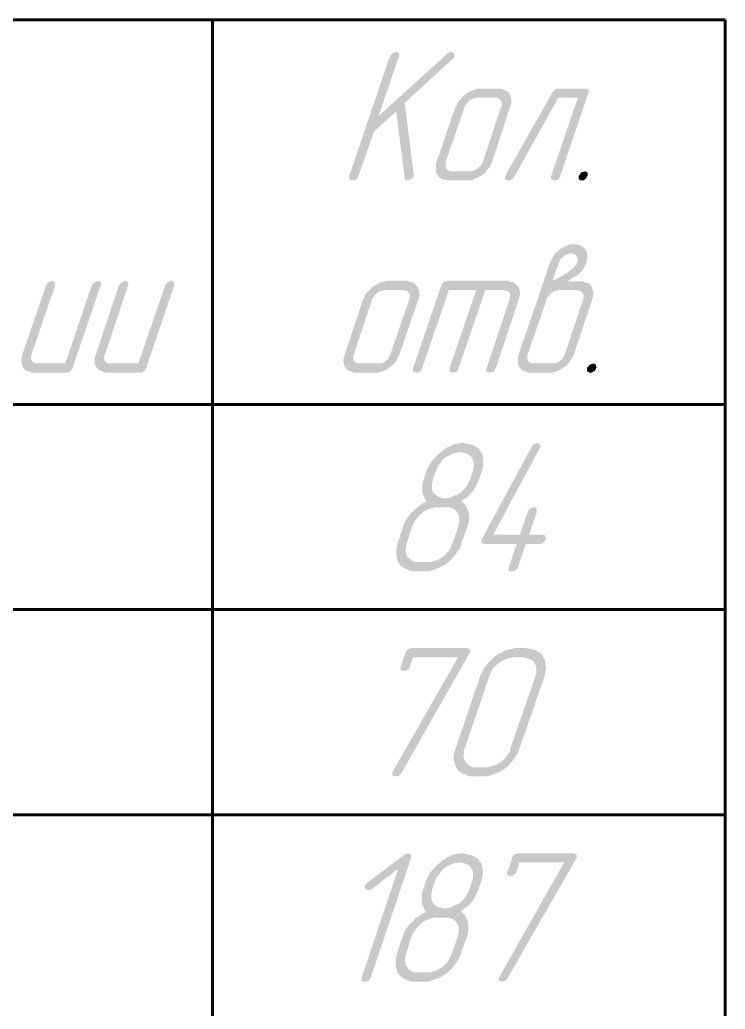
# Model space of a CAD drawing. Extents: x 260 to 1101, y 70 to 664.
# Drawn here: x 475.46 to 502.97, y 270.43 to 309.02 of the extents above; entities that cross this region are included whole.
import ezdxf

# ---------------------------------------------------------------- set-up
doc = ezdxf.new("R2010")
doc.units = 0
doc.header["$MEASUREMENT"] = 0
doc.layers.add('PDF _Геометрия', color=7, linetype='CONTINUOUS')
doc.layers.add('PDF _Сплошная заливка', color=7, linetype='CONTINUOUS')

msp = doc.modelspace()

# ---------------------------------------------------------------- hatches: boundary and pattern name
at = {"layer": 'PDF _Сплошная заливка', "transparency": 33554559}
for points in [[(492.323, 307.753), (492.349, 307.728), (492.399, 307.703), (492.399, 307.703), (492.425, 307.652), (492.425, 307.626), (492.399, 307.576), (492.399, 307.576), (492.399, 307.525), (492.374, 307.499), (492.323, 307.474), (490.47, 305.772), (490.825, 303.004), (490.825, 302.953), (490.825, 302.927), (490.825, 302.902), (490.825, 302.902), (490.8, 302.877), (490.774, 302.826), (490.724, 302.8), (490.698, 302.775), (490.673, 302.775), (490.622, 302.75), (490.571, 302.75), (490.495, 302.775), (490.47, 302.851), (490.14, 305.442), (489.276, 304.655), (488.667, 302.927), (488.667, 302.902), (488.642, 302.877), (488.616, 302.826), (488.565, 302.775), (488.565, 302.775), (488.54, 302.775), (488.489, 302.75), (488.438, 302.75), (488.438, 302.75), (488.413, 302.75), (488.388, 302.775), (488.337, 302.775), (488.311, 302.8), (488.311, 302.826), (488.311, 302.877), (488.311, 302.927), (489.886, 307.576), (489.911, 307.576), (489.911, 307.601), (489.937, 307.652), (489.987, 307.703), (489.987, 307.703), (490.013, 307.703), (490.038, 307.728), (490.089, 307.753), (490.14, 307.753), (490.165, 307.753), (490.165, 307.753), (490.216, 307.728), (490.241, 307.703), (490.241, 307.703), (490.267, 307.677), (490.267, 307.626), (490.241, 307.576), (489.454, 305.264), (492.12, 307.677), (492.12, 307.677), (492.12, 307.703), (492.171, 307.728), (492.222, 307.753), (492.247, 307.753), (492.298, 307.753)], [(497.579, 306.331), (497.605, 306.306), (497.63, 306.28), (497.655, 306.255), (497.655, 306.204), (497.63, 306.153), (496.538, 302.927), (496.538, 302.902), (496.513, 302.877), (496.487, 302.826), (496.462, 302.8), (496.437, 302.775), (496.411, 302.775), (496.36, 302.75), (496.31, 302.75), (496.31, 302.75), (496.284, 302.75), (496.234, 302.775), (496.183, 302.8), (496.183, 302.8), (496.183, 302.826), (496.183, 302.877), (496.183, 302.927), (497.224, 305.975), (496.462, 305.975), (494.735, 302.877), (494.735, 302.877), (494.735, 302.877), (494.685, 302.826), (494.608, 302.775), (494.583, 302.75), (494.532, 302.75), (494.507, 302.75), (494.481, 302.75), (494.431, 302.775), (494.405, 302.8), (494.405, 302.8), (494.38, 302.826), (494.38, 302.877), (494.405, 302.927), (494.405, 302.953), (496.234, 306.179), (496.234, 306.204), (496.234, 306.204), (496.284, 306.255), (496.36, 306.306), (496.386, 306.331), (496.437, 306.331), (497.554, 306.331)], [(497.528, 303.105), (497.554, 303.08), (497.605, 303.054), (497.605, 303.054), (497.605, 303.004), (497.605, 302.978), (497.605, 302.927), (497.605, 302.927), (497.579, 302.902), (497.554, 302.851), (497.528, 302.8), (497.503, 302.8), (497.478, 302.775), (497.427, 302.75), (497.376, 302.75), (497.351, 302.75), (497.325, 302.75), (497.3, 302.775), (497.249, 302.8), (497.249, 302.8), (497.249, 302.826), (497.249, 302.877), (497.249, 302.927), (497.249, 302.927), (497.275, 302.953), (497.3, 302.978), (497.325, 303.029), (497.351, 303.054), (497.376, 303.08), (497.427, 303.08), (497.503, 303.105), (497.503, 303.105)], [(478.536, 298.813), (478.561, 298.813), (478.612, 298.787), (478.612, 298.762), (478.637, 298.736), (478.637, 298.711), (478.612, 298.635), (477.52, 295.434), (477.52, 295.409), (477.52, 295.409), (477.495, 295.384), (477.469, 295.333), (477.444, 295.307), (477.393, 295.282), (477.343, 295.257), (477.292, 295.257), (475.997, 295.257), (475.946, 295.257), (475.87, 295.282), (475.794, 295.307), (475.717, 295.333), (475.641, 295.384), (475.591, 295.46), (475.591, 295.46), (475.565, 295.485), (475.565, 295.536), (475.54, 295.587), (475.54, 295.663), (475.514, 295.765), (475.54, 295.866), (475.565, 295.968), (476.479, 298.635), (476.479, 298.66), (476.505, 298.686), (476.53, 298.711), (476.555, 298.762), (476.581, 298.762), (476.606, 298.787), (476.657, 298.813), (476.708, 298.838), (476.733, 298.838), (476.733, 298.813), (476.784, 298.813), (476.809, 298.787), (476.835, 298.762), (476.835, 298.736), (476.835, 298.711), (476.835, 298.635), (475.921, 295.968), (475.921, 295.942), (475.921, 295.942), (475.895, 295.917), (475.895, 295.866), (475.895, 295.841), (475.895, 295.79), (475.921, 295.739), (475.946, 295.714), (475.946, 295.688), (475.946, 295.688), (475.997, 295.663), (476.022, 295.638), (476.048, 295.612), (476.098, 295.612), (476.149, 295.612), (477.241, 295.612), (478.257, 298.635), (478.282, 298.66), (478.282, 298.686), (478.307, 298.711), (478.358, 298.762), (478.384, 298.762), (478.409, 298.787), (478.46, 298.813), (478.51, 298.838), (478.51, 298.838)], [(481.405, 298.813), (481.431, 298.813), (481.456, 298.787), (481.481, 298.762), (481.481, 298.736), (481.481, 298.711), (481.481, 298.635), (480.389, 295.434), (480.389, 295.409), (480.364, 295.409), (480.364, 295.384), (480.339, 295.333), (480.288, 295.307), (480.262, 295.282), (480.212, 295.257), (480.136, 295.257), (478.841, 295.257), (478.79, 295.257), (478.739, 295.282), (478.663, 295.307), (478.587, 295.333), (478.51, 295.384), (478.46, 295.46), (478.434, 295.46), (478.434, 295.485), (478.409, 295.536), (478.384, 295.587), (478.384, 295.663), (478.384, 295.765), (478.384, 295.866), (478.434, 295.968), (479.323, 298.635), (479.348, 298.66), (479.348, 298.686), (479.374, 298.711), (479.425, 298.762), (479.45, 298.762), (479.475, 298.787), (479.526, 298.813), (479.577, 298.838), (479.577, 298.838), (479.602, 298.813), (479.628, 298.813), (479.678, 298.787), (479.678, 298.762), (479.704, 298.736), (479.704, 298.711), (479.678, 298.635), (478.79, 295.968), (478.79, 295.942), (478.764, 295.942), (478.764, 295.917), (478.764, 295.866), (478.764, 295.841), (478.764, 295.79), (478.764, 295.739), (478.79, 295.714), (478.79, 295.688), (478.815, 295.688), (478.841, 295.663), (478.866, 295.638), (478.917, 295.612), (478.968, 295.612), (479.018, 295.612), (480.085, 295.612), (481.126, 298.635), (481.126, 298.66), (481.151, 298.686), (481.177, 298.711), (481.227, 298.762), (481.227, 298.762), (481.253, 298.787), (481.303, 298.813), (481.354, 298.838), (481.38, 298.838)], [(494.558, 298.813), (494.608, 298.787), (494.685, 298.787), (494.761, 298.736), (494.837, 298.686), (494.888, 298.609), (494.888, 298.609), (494.913, 298.584), (494.939, 298.533), (494.939, 298.482), (494.964, 298.406), (494.964, 298.305), (494.939, 298.203), (494.913, 298.101), (494.025, 295.434), (493.999, 295.409), (493.999, 295.384), (493.974, 295.333), (493.923, 295.282), (493.897, 295.282), (493.872, 295.282), (493.847, 295.257), (493.771, 295.257), (493.771, 295.257), (493.745, 295.257), (493.72, 295.282), (493.669, 295.282), (493.669, 295.307), (493.644, 295.333), (493.644, 295.384), (493.669, 295.434), (494.558, 298.101), (494.558, 298.127), (494.583, 298.127), (494.583, 298.152), (494.583, 298.203), (494.583, 298.228), (494.583, 298.279), (494.583, 298.33), (494.558, 298.355), (494.558, 298.381), (494.532, 298.381), (494.507, 298.432), (494.456, 298.432), (494.431, 298.457), (494.38, 298.457), (494.329, 298.482), (493.618, 298.482), (492.577, 295.434), (492.577, 295.409), (492.552, 295.384), (492.526, 295.333), (492.501, 295.282), (492.476, 295.282), (492.45, 295.282), (492.399, 295.257), (492.349, 295.257), (492.349, 295.257), (492.323, 295.257), (492.298, 295.282), (492.247, 295.282), (492.222, 295.307), (492.222, 295.333), (492.222, 295.384), (492.222, 295.434), (493.263, 298.482), (492.196, 298.482), (491.155, 295.434), (491.155, 295.409), (491.13, 295.384), (491.104, 295.333), (491.054, 295.282), (491.054, 295.282), (491.028, 295.282), (490.978, 295.257), (490.927, 295.257), (490.901, 295.257), (490.901, 295.257), (490.851, 295.282), (490.8, 295.282), (490.8, 295.307), (490.8, 295.333), (490.8, 295.384), (490.8, 295.434), (491.892, 298.635), (491.892, 298.66), (491.917, 298.66), (491.917, 298.711), (491.942, 298.736), (491.968, 298.762), (492.019, 298.787), (492.069, 298.813), (492.146, 298.838), (494.507, 298.838)], [(497.859, 295.587), (497.909, 295.587), (497.935, 295.561), (497.935, 295.536), (497.935, 295.511), (497.96, 295.46), (497.935, 295.434), (497.935, 295.409), (497.909, 295.384), (497.909, 295.358), (497.859, 295.307), (497.833, 295.307), (497.808, 295.282), (497.757, 295.257), (497.706, 295.257), (497.706, 295.257), (497.655, 295.257), (497.63, 295.282), (497.579, 295.307), (497.579, 295.307), (497.579, 295.333), (497.579, 295.384), (497.579, 295.434), (497.579, 295.434), (497.605, 295.46), (497.63, 295.485), (497.655, 295.536), (497.681, 295.561), (497.706, 295.561), (497.757, 295.587), (497.833, 295.612), (497.833, 295.612)], [(495.675, 292.488), (495.7, 292.488), (495.726, 292.463), (495.751, 292.437), (495.751, 292.412), (495.776, 292.386), (495.751, 292.336), (495.726, 292.285), (493.923, 288.932), (494.964, 288.932), (495.269, 289.821), (495.269, 289.821), (495.269, 289.846), (495.319, 289.897), (495.345, 289.948), (495.37, 289.948), (495.37, 289.948), (495.396, 289.973), (495.446, 289.999), (495.497, 289.999), (495.523, 289.999), (495.548, 289.999), (495.573, 289.973), (495.599, 289.948), (495.624, 289.948), (495.624, 289.923), (495.624, 289.872), (495.624, 289.821), (495.319, 288.932), (495.878, 288.932), (495.903, 288.932), (495.929, 288.907), (495.954, 288.881), (495.954, 288.856), (495.98, 288.83), (495.98, 288.805), (495.98, 288.754), (495.954, 288.754), (495.954, 288.729), (495.929, 288.678), (495.878, 288.627), (495.878, 288.627), (495.853, 288.602), (495.802, 288.576), (495.726, 288.576), (495.192, 288.576), (494.888, 287.662), (494.888, 287.662), (494.862, 287.611), (494.837, 287.586), (494.786, 287.535), (494.786, 287.535), (494.735, 287.51), (494.71, 287.51), (494.659, 287.51), (494.634, 287.51), (494.634, 287.51), (494.583, 287.51), (494.532, 287.535), (494.532, 287.535), (494.532, 287.56), (494.532, 287.611), (494.532, 287.662), (494.837, 288.576), (493.567, 288.576), (493.542, 288.576), (493.517, 288.602), (493.466, 288.627), (493.466, 288.627), (493.466, 288.653), (493.466, 288.703), (493.466, 288.754), (493.491, 288.78), (495.421, 292.361), (495.421, 292.361), (495.446, 292.386), (495.472, 292.437), (495.497, 292.463), (495.624, 292.513), (495.65, 292.513)], [(492.933, 284.487), (492.958, 284.487), (493.009, 284.462), (493.009, 284.436), (493.009, 284.436), (493.034, 284.385), (493.009, 284.335), (492.983, 284.284), (490.343, 279.636), (490.343, 279.636), (490.317, 279.61), (490.292, 279.585), (490.241, 279.534), (490.114, 279.509), (490.114, 279.509), (490.063, 279.509), (490.038, 279.534), (489.987, 279.534), (489.987, 279.559), (489.987, 279.585), (489.987, 279.61), (489.987, 279.661), (490.013, 279.712), (492.552, 284.157), (490.8, 284.157), (490.673, 283.801), (490.673, 283.776), (490.647, 283.75), (490.622, 283.699), (490.571, 283.649), (490.546, 283.649), (490.521, 283.649), (490.495, 283.623), (490.419, 283.623), (490.419, 283.623), (490.419, 283.623), (490.368, 283.649), (490.317, 283.649), (490.317, 283.674), (490.317, 283.699), (490.292, 283.75), (490.317, 283.75), (490.317, 283.801), (490.495, 284.309), (490.495, 284.335), (490.521, 284.36), (490.521, 284.385), (490.546, 284.411), (490.571, 284.436), (490.622, 284.487), (490.673, 284.487), (490.724, 284.512), (492.907, 284.512)], [(490.647, 276.486), (490.673, 276.486), (490.698, 276.461), (490.724, 276.461), (490.724, 276.41), (490.724, 276.384), (490.724, 276.334), (489.149, 271.66), (489.149, 271.66), (489.124, 271.609), (489.099, 271.584), (489.048, 271.533), (489.022, 271.533), (488.997, 271.533), (488.972, 271.508), (488.895, 271.508), (488.895, 271.508), (488.87, 271.508), (488.845, 271.508), (488.794, 271.533), (488.794, 271.533), (488.794, 271.584), (488.794, 271.609), (488.794, 271.66), (490.216, 275.902), (489.2, 275.114), (489.175, 275.114), (489.149, 275.089), (489.099, 275.089), (489.048, 275.064), (489.048, 275.064), (488.997, 275.089), (488.972, 275.089), (488.946, 275.114), (488.946, 275.14), (488.921, 275.165), (488.921, 275.216), (488.921, 275.267), (488.946, 275.267), (488.946, 275.292), (488.972, 275.318), (489.022, 275.368), (490.47, 276.461), (490.47, 276.461), (490.521, 276.486), (490.546, 276.486), (490.597, 276.511), (490.622, 276.511)], [(497.097, 276.486), (497.122, 276.486), (497.173, 276.461), (497.173, 276.461), (497.173, 276.435), (497.173, 276.384), (497.173, 276.334), (497.148, 276.283), (494.481, 271.635), (494.481, 271.635), (494.481, 271.609), (494.431, 271.584), (494.38, 271.533), (494.278, 271.508), (494.253, 271.508), (494.228, 271.508), (494.202, 271.533), (494.151, 271.533), (494.151, 271.558), (494.151, 271.584), (494.126, 271.609), (494.151, 271.66), (494.177, 271.711), (496.691, 276.156), (494.939, 276.156), (494.837, 275.8), (494.812, 275.775), (494.812, 275.749), (494.761, 275.699), (494.735, 275.648), (494.71, 275.648), (494.685, 275.648), (494.634, 275.622), (494.583, 275.622), (494.583, 275.622), (494.558, 275.622), (494.532, 275.648), (494.481, 275.648), (494.481, 275.673), (494.456, 275.699), (494.456, 275.749), (494.456, 275.749), (494.481, 275.8), (494.659, 276.308), (494.659, 276.334), (494.659, 276.359), (494.685, 276.384), (494.71, 276.41), (494.735, 276.461), (494.786, 276.486), (494.837, 276.486), (494.888, 276.511), (497.046, 276.511)]]:
    msp.add_hatch(color=256, dxfattribs=at).paths.add_polyline_path(points)
h = msp.add_hatch(color=256, dxfattribs=at)
h.paths.add_polyline_path([(493.999, 305.975), (493.263, 305.975), (493.237, 305.975), (493.187, 305.95), (493.161, 305.95), (493.11, 305.925), (493.06, 305.899), (492.983, 305.874), (492.983, 305.848), (492.983, 305.848), (492.958, 305.823), (492.933, 305.798), (492.856, 305.721), (492.831, 305.671), (492.806, 305.62), (492.069, 303.461), (492.069, 303.461), (492.069, 303.435), (492.069, 303.41), (492.069, 303.385), (492.069, 303.334), (492.069, 303.283), (492.069, 303.258), (492.095, 303.207), (492.095, 303.207), (492.12, 303.181), (492.146, 303.156), (492.171, 303.131), (492.222, 303.131), (492.272, 303.105), (492.323, 303.105), (493.06, 303.105), (493.085, 303.105), (493.136, 303.131), (493.212, 303.156), (493.263, 303.181), (493.314, 303.207), (493.314, 303.207), (493.339, 303.232), (493.364, 303.258), (493.39, 303.283), (493.466, 303.359), (493.491, 303.41), (493.517, 303.461), (494.228, 305.62), (494.228, 305.62), (494.253, 305.645), (494.253, 305.671), (494.253, 305.696), (494.253, 305.747), (494.253, 305.772), (494.253, 305.823), (494.228, 305.874), (494.228, 305.874), (494.202, 305.874), (494.177, 305.925), (494.151, 305.925), (494.101, 305.95), (494.05, 305.975)], flags=0)
h.paths.add_polyline_path([(494.228, 306.331), (494.278, 306.306), (494.355, 306.28), (494.431, 306.229), (494.507, 306.204), (494.558, 306.128), (494.558, 306.102), (494.583, 306.077), (494.608, 306.052), (494.608, 305.975), (494.634, 305.899), (494.634, 305.823), (494.634, 305.721), (494.583, 305.62), (493.872, 303.461), (493.872, 303.435), (493.847, 303.41), (493.821, 303.359), (493.796, 303.283), (493.72, 303.207), (493.669, 303.131), (493.593, 303.029), (493.491, 302.953), (493.466, 302.953), (493.44, 302.927), (493.39, 302.902), (493.314, 302.851), (493.212, 302.826), (493.136, 302.775), (493.034, 302.75), (492.907, 302.75), (492.146, 302.75), (492.095, 302.775), (492.019, 302.775), (491.942, 302.8), (491.892, 302.826), (491.815, 302.877), (491.765, 302.953), (491.739, 302.953), (491.739, 303.004), (491.714, 303.029), (491.688, 303.105), (491.688, 303.181), (491.688, 303.258), (491.688, 303.359), (491.714, 303.461), (492.45, 305.62), (492.45, 305.62), (492.476, 305.645), (492.501, 305.696), (492.526, 305.772), (492.577, 305.848), (492.653, 305.925), (492.73, 306.026), (492.831, 306.102), (492.831, 306.102), (492.856, 306.128), (492.933, 306.179), (492.983, 306.204), (493.085, 306.255), (493.187, 306.28), (493.288, 306.331), (493.415, 306.331), (494.177, 306.331)], flags=0)
h = msp.add_hatch(color=256, dxfattribs=at)
h.paths.add_polyline_path([(496.97, 299.905), (496.944, 299.905), (496.894, 299.905), (496.868, 299.879), (496.767, 299.854), (496.716, 299.829), (496.665, 299.803), (496.665, 299.803), (496.665, 299.778), (496.64, 299.752), (496.614, 299.727), (496.564, 299.702), (496.538, 299.651), (496.513, 299.6), (496.487, 299.549), (496.234, 298.838), (496.589, 299.016), (496.589, 299.016), (496.614, 299.016), (496.64, 299.041), (496.665, 299.067), (496.741, 299.117), (496.818, 299.143), (496.894, 299.219), (496.97, 299.27), (497.021, 299.321), (497.122, 299.422), (497.122, 299.422), (497.148, 299.448), (497.173, 299.498), (497.198, 299.549), (497.198, 299.549), (497.198, 299.575), (497.198, 299.6), (497.224, 299.625), (497.224, 299.676), (497.198, 299.727), (497.198, 299.752), (497.173, 299.803), (497.173, 299.803), (497.173, 299.803), (497.122, 299.854), (497.046, 299.879), (497.021, 299.905)], flags=0)
h.paths.add_polyline_path([(497.198, 298.482), (496.462, 298.482), (496.411, 298.457), (496.386, 298.457), (496.335, 298.432), (496.284, 298.432), (496.234, 298.381), (496.183, 298.355), (496.183, 298.355), (496.157, 298.33), (496.132, 298.305), (496.107, 298.279), (496.056, 298.203), (496.005, 298.152), (496.005, 298.101), (495.269, 295.968), (495.269, 295.942), (495.269, 295.942), (495.269, 295.917), (495.243, 295.866), (495.243, 295.841), (495.269, 295.79), (495.269, 295.739), (495.294, 295.714), (495.294, 295.688), (495.294, 295.688), (495.319, 295.688), (495.345, 295.663), (495.37, 295.638), (495.421, 295.612), (495.446, 295.612), (495.523, 295.612), (496.259, 295.612), (496.284, 295.612), (496.31, 295.612), (496.411, 295.638), (496.462, 295.663), (496.513, 295.714), (496.513, 295.714), (496.538, 295.739), (496.564, 295.739), (496.589, 295.765), (496.665, 295.866), (496.691, 295.917), (496.716, 295.968), (497.427, 298.101), (497.427, 298.127), (497.427, 298.127), (497.452, 298.152), (497.452, 298.203), (497.452, 298.228), (497.452, 298.279), (497.427, 298.33), (497.401, 298.355), (497.401, 298.381), (497.401, 298.381), (497.376, 298.406), (497.351, 298.432), (497.325, 298.432), (497.3, 298.457), (497.249, 298.457)], flags=0)
h.paths.add_polyline_path([(497.173, 300.26), (497.249, 300.235), (497.325, 300.21), (497.376, 300.184), (497.452, 300.133), (497.503, 300.083), (497.528, 300.083), (497.528, 300.032), (497.554, 300.006), (497.579, 299.93), (497.579, 299.854), (497.605, 299.778), (497.579, 299.676), (497.554, 299.549), (497.503, 299.422), (497.452, 299.321), (497.452, 299.321), (497.427, 299.295), (497.427, 299.27), (497.401, 299.244), (497.376, 299.219), (497.351, 299.194), (497.3, 299.143), (497.249, 299.092), (497.224, 299.092), (497.224, 299.092), (497.198, 299.067), (497.173, 299.041), (497.148, 299.016), (497.097, 298.99), (497.021, 298.965), (496.818, 298.813), (497.351, 298.813), (497.401, 298.813), (497.478, 298.787), (497.554, 298.762), (497.63, 298.736), (497.706, 298.686), (497.757, 298.609), (497.757, 298.609), (497.782, 298.584), (497.782, 298.533), (497.808, 298.482), (497.833, 298.406), (497.833, 298.305), (497.808, 298.203), (497.782, 298.101), (497.071, 295.968), (497.046, 295.942), (497.046, 295.917), (497.021, 295.866), (496.97, 295.79), (496.919, 295.714), (496.868, 295.638), (496.792, 295.536), (496.691, 295.46), (496.665, 295.46), (496.64, 295.434), (496.589, 295.384), (496.513, 295.358), (496.411, 295.307), (496.31, 295.282), (496.208, 295.257), (496.107, 295.257), (495.345, 295.257), (495.294, 295.257), (495.218, 295.282), (495.142, 295.307), (495.091, 295.333), (495.015, 295.384), (494.939, 295.46), (494.939, 295.46), (494.939, 295.485), (494.913, 295.536), (494.888, 295.587), (494.888, 295.688), (494.888, 295.765), (494.888, 295.866), (494.913, 295.968), (495.65, 298.101), (496.132, 299.549), (496.132, 299.549), (496.132, 299.549), (496.157, 299.6), (496.183, 299.651), (496.234, 299.727), (496.284, 299.829), (496.335, 299.905), (496.437, 299.981), (496.538, 300.083), (496.538, 300.083), (496.589, 300.108), (496.64, 300.133), (496.691, 300.159), (496.792, 300.21), (496.868, 300.235), (496.97, 300.26), (497.071, 300.26), (497.122, 300.26)], flags=0)
h = msp.add_hatch(color=256, dxfattribs=at)
h.paths.add_polyline_path([(490.419, 298.482), (489.657, 298.482), (489.632, 298.457), (489.606, 298.457), (489.556, 298.432), (489.505, 298.432), (489.454, 298.406), (489.403, 298.355), (489.403, 298.355), (489.378, 298.355), (489.353, 298.33), (489.327, 298.305), (489.276, 298.203), (489.226, 298.178), (489.2, 298.101), (488.489, 295.968), (488.489, 295.942), (488.464, 295.942), (488.464, 295.917), (488.464, 295.866), (488.464, 295.841), (488.464, 295.79), (488.464, 295.739), (488.489, 295.714), (488.515, 295.688), (488.515, 295.688), (488.565, 295.663), (488.591, 295.638), (488.616, 295.612), (488.667, 295.612), (488.718, 295.612), (489.454, 295.612), (489.505, 295.612), (489.53, 295.612), (489.632, 295.638), (489.683, 295.663), (489.708, 295.714), (489.733, 295.714), (489.733, 295.739), (489.759, 295.739), (489.81, 295.765), (489.86, 295.866), (489.886, 295.917), (489.911, 295.968), (490.647, 298.101), (490.647, 298.127), (490.647, 298.127), (490.647, 298.152), (490.673, 298.203), (490.673, 298.228), (490.673, 298.279), (490.647, 298.33), (490.622, 298.355), (490.622, 298.381), (490.622, 298.381), (490.571, 298.432), (490.546, 298.432), (490.521, 298.457), (490.47, 298.457)], flags=0)
h.paths.add_polyline_path([(490.622, 298.813), (490.698, 298.787), (490.774, 298.787), (490.825, 298.736), (490.901, 298.686), (490.952, 298.609), (490.978, 298.609), (490.978, 298.584), (491.003, 298.533), (491.028, 298.482), (491.028, 298.406), (491.054, 298.305), (491.028, 298.203), (491.003, 298.101), (490.267, 295.968), (490.267, 295.942), (490.241, 295.917), (490.216, 295.866), (490.19, 295.79), (490.14, 295.714), (490.063, 295.612), (489.987, 295.536), (489.886, 295.46), (489.886, 295.46), (489.835, 295.434), (489.784, 295.384), (489.708, 295.358), (489.632, 295.307), (489.53, 295.282), (489.429, 295.257), (489.327, 295.257), (488.54, 295.257), (488.489, 295.257), (488.438, 295.282), (488.362, 295.307), (488.286, 295.333), (488.21, 295.384), (488.159, 295.46), (488.159, 295.46), (488.134, 295.485), (488.108, 295.536), (488.108, 295.587), (488.083, 295.663), (488.083, 295.765), (488.108, 295.866), (488.134, 295.968), (488.845, 298.101), (488.87, 298.127), (488.87, 298.152), (488.895, 298.203), (488.921, 298.279), (488.972, 298.355), (489.048, 298.432), (489.124, 298.508), (489.226, 298.609), (489.226, 298.609), (489.276, 298.635), (489.327, 298.66), (489.403, 298.711), (489.505, 298.762), (489.581, 298.787), (489.708, 298.813), (489.81, 298.838), (490.571, 298.838)], flags=0)
h = msp.add_hatch(color=256, dxfattribs=at)
h.paths.add_polyline_path([(492.653, 292.158), (492.603, 292.158), (492.552, 292.132), (492.476, 292.132), (492.374, 292.107), (492.272, 292.056), (492.171, 292.005), (492.069, 291.955), (492.044, 291.929), (492.019, 291.904), (491.968, 291.878), (491.917, 291.802), (491.866, 291.726), (491.79, 291.65), (491.739, 291.548), (491.688, 291.421), (491.562, 291.066), (491.562, 291.066), (491.562, 291.015), (491.536, 290.964), (491.536, 290.888), (491.536, 290.812), (491.536, 290.735), (491.562, 290.634), (491.587, 290.558), (491.612, 290.558), (491.638, 290.532), (491.663, 290.507), (491.714, 290.456), (491.765, 290.431), (491.841, 290.405), (491.942, 290.354), (492.044, 290.354), (492.095, 290.354), (492.146, 290.38), (492.222, 290.38), (492.298, 290.405), (492.399, 290.456), (492.501, 290.481), (492.628, 290.558), (492.628, 290.558), (492.653, 290.583), (492.704, 290.634), (492.78, 290.71), (492.831, 290.761), (492.907, 290.862), (492.958, 290.964), (493.009, 291.066), (493.136, 291.421), (493.136, 291.447), (493.136, 291.472), (493.161, 291.548), (493.161, 291.599), (493.161, 291.701), (493.161, 291.777), (493.136, 291.853), (493.085, 291.929), (493.085, 291.955), (493.06, 291.98), (493.034, 292.005), (492.983, 292.031), (492.933, 292.082), (492.831, 292.107), (492.755, 292.132)], flags=0)
h.paths.add_polyline_path([(492.095, 289.999), (491.688, 289.999), (491.638, 289.999), (491.562, 289.973), (491.46, 289.948), (491.384, 289.923), (491.257, 289.872), (491.155, 289.796), (491.155, 289.77), (491.104, 289.745), (491.079, 289.719), (491.003, 289.643), (490.952, 289.567), (490.876, 289.491), (490.825, 289.389), (490.774, 289.288), (490.546, 288.576), (490.546, 288.551), (490.521, 288.526), (490.521, 288.449), (490.521, 288.399), (490.495, 288.322), (490.521, 288.221), (490.546, 288.145), (490.571, 288.068), (490.597, 288.043), (490.622, 288.043), (490.647, 287.992), (490.698, 287.967), (490.749, 287.916), (490.825, 287.891), (490.901, 287.865), (491.003, 287.865), (491.435, 287.865), (491.485, 287.865), (491.562, 287.891), (491.638, 287.916), (491.739, 287.941), (491.841, 287.992), (491.942, 288.068), (491.968, 288.068), (491.993, 288.094), (492.044, 288.145), (492.095, 288.195), (492.171, 288.272), (492.222, 288.373), (492.272, 288.449), (492.323, 288.576), (492.577, 289.288), (492.577, 289.288), (492.577, 289.338), (492.603, 289.389), (492.603, 289.465), (492.603, 289.542), (492.603, 289.618), (492.577, 289.719), (492.526, 289.796), (492.526, 289.796), (492.501, 289.821), (492.476, 289.872), (492.425, 289.897), (492.374, 289.948), (492.298, 289.973), (492.196, 289.999)], flags=0)
h.paths.add_polyline_path([(492.831, 292.488), (492.933, 292.488), (493.009, 292.463), (493.11, 292.437), (493.237, 292.361), (493.339, 292.31), (493.39, 292.259), (493.415, 292.183), (493.44, 292.183), (493.44, 292.158), (493.466, 292.132), (493.491, 292.082), (493.517, 292.031), (493.517, 291.98), (493.542, 291.904), (493.542, 291.853), (493.542, 291.65), (493.517, 291.548), (493.491, 291.421), (493.364, 291.066), (493.339, 291.066), (493.339, 291.015), (493.314, 290.989), (493.288, 290.913), (493.263, 290.837), (493.212, 290.761), (493.161, 290.685), (493.11, 290.608), (493.085, 290.583), (493.06, 290.558), (493.034, 290.532), (492.983, 290.481), (492.933, 290.431), (492.856, 290.354), (492.755, 290.304), (492.679, 290.227), (492.679, 290.227), (492.704, 290.227), (492.755, 290.177), (492.78, 290.151), (492.831, 290.1), (492.882, 290.024), (492.907, 289.948), (492.958, 289.846), (492.958, 289.821), (492.958, 289.796), (492.983, 289.745), (492.983, 289.669), (492.983, 289.592), (492.983, 289.491), (492.958, 289.389), (492.933, 289.288), (492.679, 288.576), (492.679, 288.551), (492.679, 288.551), (492.679, 288.526), (492.653, 288.5), (492.628, 288.399), (492.552, 288.322), (492.476, 288.195), (492.374, 288.068), (492.247, 287.941), (492.12, 287.814), (492.095, 287.814), (492.095, 287.789), (492.069, 287.789), (492.044, 287.764), (491.993, 287.738), (491.942, 287.713), (491.841, 287.662), (491.714, 287.611), (491.587, 287.56), (491.409, 287.51), (491.333, 287.51), (491.257, 287.51), (490.851, 287.51), (490.825, 287.51), (490.749, 287.51), (490.673, 287.535), (490.546, 287.586), (490.444, 287.637), (490.343, 287.713), (490.292, 287.738), (490.267, 287.814), (490.267, 287.814), (490.241, 287.814), (490.216, 287.865), (490.19, 287.916), (490.165, 288.018), (490.14, 288.119), (490.14, 288.272), (490.14, 288.322), (490.14, 288.399), (490.165, 288.475), (490.19, 288.576), (490.419, 289.288), (490.444, 289.288), (490.444, 289.338), (490.47, 289.389), (490.495, 289.465), (490.546, 289.542), (490.597, 289.618), (490.673, 289.719), (490.749, 289.821), (490.774, 289.821), (490.8, 289.846), (490.851, 289.897), (490.901, 289.948), (491.003, 290.024), (491.104, 290.1), (491.206, 290.177), (491.333, 290.227), (491.308, 290.253), (491.308, 290.278), (491.282, 290.304), (491.257, 290.329), (491.231, 290.405), (491.206, 290.456), (491.181, 290.532), (491.155, 290.608), (491.155, 290.608), (491.155, 290.634), (491.155, 290.685), (491.155, 290.735), (491.155, 290.812), (491.155, 290.888), (491.181, 290.989), (491.206, 291.066), (491.333, 291.447), (491.333, 291.447), (491.333, 291.472), (491.358, 291.472), (491.358, 291.523), (491.409, 291.599), (491.46, 291.701), (491.536, 291.802), (491.638, 291.929), (491.765, 292.056), (491.917, 292.183), (491.917, 292.209), (491.942, 292.209), (491.993, 292.259), (492.044, 292.285), (492.095, 292.31), (492.171, 292.361), (492.247, 292.386), (492.323, 292.437), (492.526, 292.488), (492.653, 292.513), (492.806, 292.513)], flags=0)
h = msp.add_hatch(color=256, dxfattribs=at)
h.paths.add_polyline_path([(495.091, 284.157), (494.685, 284.157), (494.634, 284.131), (494.558, 284.131), (494.456, 284.106), (494.355, 284.055), (494.253, 284.004), (494.151, 283.928), (494.126, 283.928), (494.101, 283.903), (494.05, 283.852), (493.999, 283.801), (493.923, 283.725), (493.872, 283.649), (493.821, 283.547), (493.771, 283.42), (492.806, 280.575), (492.78, 280.55), (492.78, 280.524), (492.78, 280.448), (492.78, 280.398), (492.755, 280.321), (492.78, 280.245), (492.806, 280.144), (492.831, 280.067), (492.856, 280.067), (492.856, 280.042), (492.907, 279.991), (492.958, 279.966), (493.009, 279.915), (493.085, 279.889), (493.161, 279.864), (493.263, 279.864), (493.669, 279.864), (493.745, 279.864), (493.821, 279.889), (493.897, 279.915), (493.999, 279.94), (494.101, 279.991), (494.202, 280.067), (494.228, 280.067), (494.253, 280.093), (494.304, 280.144), (494.355, 280.194), (494.431, 280.271), (494.481, 280.372), (494.558, 280.448), (494.583, 280.575), (495.573, 283.42), (495.573, 283.446), (495.573, 283.471), (495.599, 283.547), (495.599, 283.598), (495.599, 283.674), (495.599, 283.776), (495.573, 283.852), (495.523, 283.928), (495.523, 283.954), (495.497, 283.979), (495.472, 284.004), (495.421, 284.055), (495.345, 284.081), (495.269, 284.106), (495.192, 284.131)], flags=0)
h.paths.add_polyline_path([(495.269, 284.487), (495.345, 284.487), (495.446, 284.462), (495.573, 284.436), (495.675, 284.36), (495.776, 284.309), (495.827, 284.258), (495.853, 284.182), (495.878, 284.182), (495.878, 284.131), (495.929, 284.081), (495.954, 283.979), (495.954, 283.877), (495.98, 283.75), (495.954, 283.598), (495.954, 283.522), (495.929, 283.42), (494.939, 280.575), (494.939, 280.55), (494.939, 280.55), (494.939, 280.524), (494.913, 280.499), (494.888, 280.423), (494.812, 280.321), (494.735, 280.194), (494.634, 280.067), (494.532, 279.94), (494.38, 279.813), (494.38, 279.813), (494.355, 279.788), (494.329, 279.788), (494.304, 279.763), (494.253, 279.737), (494.228, 279.712), (494.101, 279.661), (493.974, 279.61), (493.847, 279.559), (493.669, 279.509), (493.593, 279.509), (493.517, 279.509), (493.11, 279.509), (493.085, 279.509), (493.009, 279.509), (492.907, 279.534), (492.831, 279.585), (492.704, 279.636), (492.603, 279.712), (492.552, 279.737), (492.501, 279.813), (492.501, 279.813), (492.501, 279.813), (492.476, 279.864), (492.45, 279.915), (492.425, 280.017), (492.399, 280.118), (492.374, 280.271), (492.399, 280.321), (492.399, 280.398), (492.425, 280.474), (492.45, 280.575), (493.415, 283.42), (493.415, 283.446), (493.415, 283.446), (493.415, 283.471), (493.44, 283.496), (493.491, 283.573), (493.542, 283.699), (493.618, 283.801), (493.72, 283.928), (493.847, 284.055), (493.974, 284.182), (493.974, 284.182), (493.999, 284.182), (494.025, 284.208), (494.05, 284.233), (494.101, 284.258), (494.126, 284.284), (494.253, 284.335), (494.38, 284.411), (494.532, 284.462), (494.685, 284.487), (494.761, 284.512), (495.243, 284.512)], flags=0)
h = msp.add_hatch(color=256, dxfattribs=at)
h.paths.add_polyline_path([(492.628, 276.156), (492.577, 276.156), (492.526, 276.13), (492.45, 276.13), (492.349, 276.105), (492.247, 276.054), (492.146, 276.003), (492.044, 275.953), (492.019, 275.927), (491.993, 275.902), (491.942, 275.876), (491.892, 275.8), (491.841, 275.724), (491.765, 275.648), (491.714, 275.546), (491.663, 275.444), (491.536, 275.064), (491.536, 275.064), (491.536, 275.013), (491.511, 274.962), (491.511, 274.886), (491.511, 274.809), (491.511, 274.733), (491.536, 274.632), (491.587, 274.556), (491.587, 274.556), (491.612, 274.53), (491.638, 274.505), (491.688, 274.454), (491.739, 274.429), (491.815, 274.403), (491.917, 274.378), (492.019, 274.352), (492.069, 274.352), (492.12, 274.378), (492.196, 274.378), (492.298, 274.403), (492.374, 274.454), (492.476, 274.505), (492.603, 274.556), (492.603, 274.556), (492.653, 274.581), (492.679, 274.632), (492.755, 274.708), (492.806, 274.759), (492.882, 274.86), (492.933, 274.962), (492.983, 275.064), (493.11, 275.444), (493.11, 275.444), (493.11, 275.47), (493.136, 275.546), (493.136, 275.622), (493.136, 275.699), (493.136, 275.775), (493.11, 275.851), (493.06, 275.927), (493.06, 275.953), (493.034, 275.978), (493.009, 276.003), (492.958, 276.054), (492.907, 276.079), (492.831, 276.105), (492.73, 276.13)], flags=0)
h.paths.add_polyline_path([(492.069, 273.997), (491.663, 273.997), (491.612, 273.997), (491.536, 273.971), (491.435, 273.946), (491.358, 273.921), (491.231, 273.87), (491.13, 273.794), (491.13, 273.794), (491.079, 273.743), (491.054, 273.717), (490.978, 273.641), (490.927, 273.565), (490.851, 273.489), (490.8, 273.387), (490.749, 273.286), (490.521, 272.574), (490.521, 272.549), (490.495, 272.524), (490.495, 272.473), (490.495, 272.397), (490.47, 272.32), (490.495, 272.244), (490.521, 272.143), (490.546, 272.066), (490.571, 272.066), (490.597, 272.041), (490.622, 271.99), (490.673, 271.965), (490.724, 271.914), (490.8, 271.889), (490.876, 271.863), (490.978, 271.863), (491.409, 271.863), (491.46, 271.863), (491.536, 271.889), (491.612, 271.914), (491.714, 271.939), (491.815, 271.99), (491.917, 272.066), (491.942, 272.066), (491.968, 272.092), (492.019, 272.143), (492.069, 272.193), (492.146, 272.27), (492.196, 272.371), (492.247, 272.473), (492.298, 272.574), (492.552, 273.286), (492.552, 273.311), (492.552, 273.336), (492.577, 273.387), (492.577, 273.463), (492.577, 273.54), (492.577, 273.616), (492.552, 273.717), (492.501, 273.794), (492.501, 273.794), (492.476, 273.819), (492.45, 273.87), (492.399, 273.895), (492.349, 273.946), (492.272, 273.971), (492.171, 273.997)], flags=0)
h.paths.add_polyline_path([(492.806, 276.486), (492.907, 276.486), (492.983, 276.461), (493.085, 276.435), (493.212, 276.359), (493.314, 276.308), (493.364, 276.257), (493.39, 276.181), (493.415, 276.181), (493.415, 276.156), (493.44, 276.13), (493.466, 276.105), (493.491, 276.054), (493.491, 275.978), (493.517, 275.927), (493.517, 275.851), (493.517, 275.648), (493.491, 275.546), (493.466, 275.444), (493.339, 275.064), (493.314, 275.064), (493.314, 275.038), (493.288, 274.987), (493.263, 274.911), (493.237, 274.835), (493.187, 274.759), (493.136, 274.683), (493.085, 274.606), (493.06, 274.581), (493.034, 274.556), (493.009, 274.53), (492.958, 274.479), (492.907, 274.429), (492.831, 274.378), (492.73, 274.302), (492.653, 274.225), (492.653, 274.225), (492.679, 274.225), (492.73, 274.2), (492.755, 274.149), (492.806, 274.098), (492.856, 274.022), (492.882, 273.946), (492.933, 273.844), (492.933, 273.844), (492.933, 273.794), (492.958, 273.743), (492.958, 273.667), (492.958, 273.59), (492.958, 273.489), (492.933, 273.387), (492.907, 273.286), (492.653, 272.574), (492.653, 272.549), (492.653, 272.549), (492.653, 272.524), (492.628, 272.498), (492.603, 272.422), (492.526, 272.32), (492.45, 272.193), (492.349, 272.066), (492.222, 271.939), (492.095, 271.812), (492.069, 271.812), (492.069, 271.787), (492.044, 271.787), (492.019, 271.762), (491.968, 271.736), (491.942, 271.711), (491.815, 271.66), (491.688, 271.609), (491.562, 271.558), (491.384, 271.508), (491.308, 271.508), (491.231, 271.508), (490.825, 271.508), (490.8, 271.508), (490.724, 271.508), (490.647, 271.533), (490.521, 271.584), (490.419, 271.635), (490.317, 271.711), (490.267, 271.762), (490.241, 271.812), (490.241, 271.812), (490.216, 271.812), (490.19, 271.863), (490.165, 271.939), (490.14, 272.016), (490.114, 272.117), (490.114, 272.27), (490.114, 272.32), (490.114, 272.397), (490.14, 272.473), (490.165, 272.574), (490.394, 273.286), (490.419, 273.311), (490.419, 273.336), (490.444, 273.387), (490.47, 273.463), (490.521, 273.54), (490.571, 273.616), (490.647, 273.717), (490.724, 273.819), (490.749, 273.819), (490.774, 273.844), (490.825, 273.895), (490.876, 273.971), (490.978, 274.022), (491.079, 274.098), (491.181, 274.174), (491.308, 274.225), (491.282, 274.251), (491.282, 274.276), (491.257, 274.302), (491.231, 274.327), (491.206, 274.403), (491.181, 274.454), (491.155, 274.53), (491.13, 274.606), (491.13, 274.606), (491.13, 274.632), (491.13, 274.683), (491.13, 274.733), (491.13, 274.809), (491.13, 274.886), (491.155, 274.987), (491.181, 275.064), (491.308, 275.444), (491.308, 275.444), (491.308, 275.47), (491.333, 275.47), (491.333, 275.521), (491.384, 275.597), (491.435, 275.699), (491.511, 275.8), (491.612, 275.927), (491.739, 276.054), (491.892, 276.181), (491.892, 276.207), (491.917, 276.232), (491.968, 276.257), (492.019, 276.283), (492.069, 276.308), (492.146, 276.359), (492.222, 276.384), (492.298, 276.435), (492.501, 276.486), (492.628, 276.511), (492.78, 276.511)], flags=0)

# ---------------------------------------------------------------- linework, layer by layer
at = {"layer": 'PDF _Геометрия', "lineweight": 60}
for points in [[(502.969, 309.015), (502.969, 294.015), (327.413, 294.015), (327.413, 309.015)], [(502.969, 294.015), (502.969, 286.015), (327.413, 286.015), (327.413, 294.015)], [(502.969, 270.016), (327.413, 270.016), (327.413, 278.015), (502.969, 278.015), (327.413, 278.015), (327.413, 286.015), (502.969, 286.015), (502.969, 278.015), (502.969, 270.016), (327.413, 270.016), (327.413, 262.016), (327.413, 254.016), (502.969, 254.016), (327.413, 254.016), (327.413, 246.016), (327.413, 236.609), (502.969, 236.609), (502.969, 246.016), (502.969, 254.016), (502.969, 262.016)]]:
    msp.add_lwpolyline(points, close=True, dxfattribs=at)
msp.add_lwpolyline([(482.977, 236.609), (482.977, 246.016), (482.977, 254.016), (482.977, 262.016), (482.977, 270.016), (482.977, 278.015), (482.977, 286.015), (482.977, 294.015), (482.977, 309.015)], dxfattribs=at)

doc.saveas('drawing.dxf')
